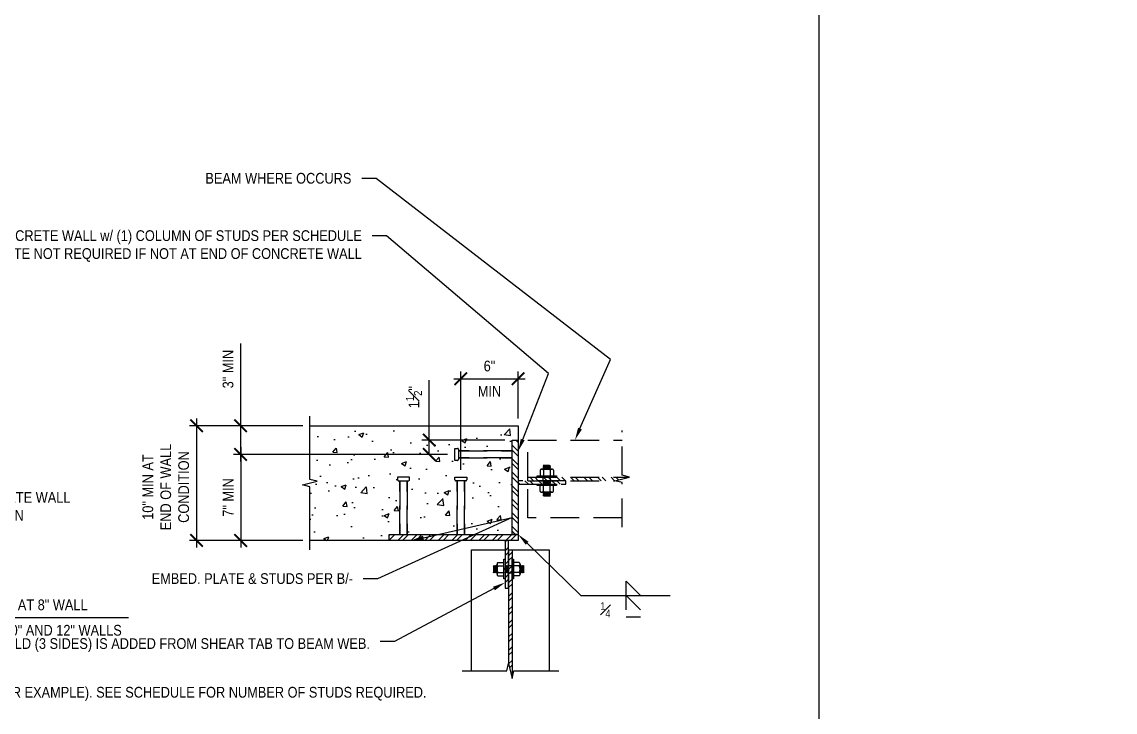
# Model space of a CAD drawing. Header units: inches. Extents: x -16404 to 14624, y -1591 to 16152.
# Drawn here: x -5562 to -5447.5, y 8173.9 to 8246.1 of the extents above; entities that cross this region are included whole.
import ezdxf
from ezdxf import colors
from ezdxf.entities.mleader import LeaderData, LeaderLine
from ezdxf.math import Vec2, Vec3

# ---------------------------------------------------------------- set-up
doc = ezdxf.new("R2010")
doc.units = ezdxf.units.IN
doc.header["$LTSCALE"] = 24
doc.header["$MEASUREMENT"] = 0
doc.linetypes.add('HIDDEN2', pattern=[0.1875, 0.125, -0.0625])
doc.layers.get('0').update_dxf_attribs({"linetype": 'CONTINUOUS'})
doc.layers.get('DefPoints').update_dxf_attribs({"color": 251, "linetype": 'CONTINUOUS'})
doc.layers.add('DESIGNER COMMENTS', color=221, linetype='CONTINUOUS', plot=False)
for name, color, linetype in [('S-ANNO-DIMS', 2, 'CONTINUOUS'), ('S-ANNO-NOTE', 4, 'CONTINUOUS'), ('S-BOLT', 2, 'CONTINUOUS'), ('S-BREAK', 2, 'CONTINUOUS'), ('S-CONC', 4, 'CONTINUOUS'), ('S-STEEL', 4, 'CONTINUOUS')]:
    doc.layers.add(name, color=color, linetype=linetype)
doc.layers.add('S-HATCH1', color=1, linetype='CONTINUOUS', transparency=0.5)
doc.layers.add('S-HATCH2', color=2, linetype='CONTINUOUS', transparency=0.5)
doc.styles.add('Arial', font='arial.ttf', dxfattribs={"width": 0.85})
doc.dimstyles.new('DIM-12_Se', dxfattribs={"dimscale": 12, "dimtxt": 0.09375, "dimasz": 0.109375, "dimexe": 0.0625, "dimexo": 0.0625, "dimgap": 0.0625, "dimtad": 1, "dimdec": 4, "dimzin": 11, "dimdsep": 46, "dimlunit": 4, "dimtxsty": 'Arial', "dimblk": 'ARCHTICK', "dimcen": 0.125, "dimdle": 0.0625, "dimclrd": 256, "dimclre": 256, "dimclrt": 4, "dimadec": 0, "dimazin": 0, "dimtfac": 0.75, "dimtdec": 4, "dimtmove": 0, "dimatfit": 3, "dimfxl": 1, "dimfrac": 1, "dimtolj": 1, "dimtzin": 0, "dimarcsym": 0})

# ---------------------------------------------------------------- blocks, each defined once
blk = doc.blocks.new('_ARCHTICK')
at = {"color": 0, "linetype": 'ByBlock', "const_width": 0.15}
blk.add_lwpolyline([(-0.5, -0.5), (0.5, 0.5)], dxfattribs=at)
blk = doc.blocks.new('*D3157')
at = {"layer": 'DefPoints', "color": 0, "transparency": 16777216}
for p in [(-5583.49, 8188.08), (-5590.12, 8187.2), (-5583.49, 8183.8)]:
    blk.add_point(p, dxfattribs=at)
at = {"layer": 'S-ANNO-DIMS', "lineweight": -2, "transparency": 16777216}
for p, q in [((-5583.49, 8187.33), (-5583.49, 8183.05)), ((-5590.12, 8186.45), (-5590.12, 8183.05)), ((-5590.87, 8183.8), (-5583.49, 8183.8)), ((-5583.49, 8183.8), (-5550.86, 8183.8))]:
    blk.add_line(p, q, dxfattribs=at)
at = {"layer": 'S-ANNO-DIMS', "lineweight": -2, "transparency": 16777216, "xscale": 1.3125, "yscale": 1.3125, "zscale": 1.3125, "rotation": 180}
blk.add_blockref('_ARCHTICK', (-5590.12, 8183.8), dxfattribs=at)
at = {"layer": 'S-ANNO-DIMS', "lineweight": -2, "transparency": 16777216, "xscale": 1.3125, "yscale": 1.3125, "zscale": 1.3125}
blk.add_blockref('_ARCHTICK', (-5583.49, 8183.8), dxfattribs=at)
at = {"layer": 'S-ANNO-DIMS', "color": 4, "transparency": 16777216, "char_height": 1.125, "attachment_point": 5, "style": 'Arial'}
for s, insert in [('\\A1;6" EMBED. AT 8" WALL', (-5562.32, 8185.12)), ('\\A1;8" EMBED. AT 10" AND 12" WALLS', (-5562.32, 8182.46))]:
    blk.add_mtext(s, dxfattribs=dict(at, insert=insert))
blk = doc.blocks.new('ARROW-LOOP')
at = {"color": 0}
blk.add_lwpolyline([(-1.806, 0), (0.542, 0, 1.317177), (-0.464, -0.281)], format="xyb", dxfattribs=at)
blk = doc.blocks.new('*D3163')
at = {"layer": 'DefPoints', "color": 0, "transparency": 16777216}
for p in [(-5510.05, 8208.77), (-5510.05, 8203.86), (-5516.05, 8198.49)]:
    blk.add_point(p, dxfattribs=at)
at = {"layer": 'S-ANNO-DIMS', "lineweight": -2, "transparency": 16777216}
for p, q in [((-5516.05, 8199.24), (-5516.05, 8209.52)), ((-5510.05, 8204.61), (-5510.05, 8209.52)), ((-5516.8, 8208.77), (-5509.3, 8208.77))]:
    blk.add_line(p, q, dxfattribs=at)
at = {"layer": 'S-ANNO-DIMS', "lineweight": -2, "transparency": 16777216, "xscale": 1.3125, "yscale": 1.3125, "zscale": 1.3125, "rotation": 180}
blk.add_blockref('_ARCHTICK', (-5516.05, 8208.77), dxfattribs=at)
at = {"layer": 'S-ANNO-DIMS', "lineweight": -2, "transparency": 16777216, "xscale": 1.3125, "yscale": 1.3125, "zscale": 1.3125}
blk.add_blockref('_ARCHTICK', (-5510.05, 8208.77), dxfattribs=at)
at = {"layer": 'S-ANNO-DIMS', "color": 4, "transparency": 16777216, "char_height": 1.125, "attachment_point": 5, "style": 'Arial'}
for s, insert in [('\\A1;6"', (-5513.05, 8210.1)), ('\\A1;MIN', (-5513.05, 8207.46))]:
    blk.add_mtext(s, dxfattribs=dict(at, insert=insert))
blk = doc.blocks.new('*D3164')
at = {"layer": 'DefPoints', "color": 0, "transparency": 16777216}
for p in [(-5539.1, 8203.86), (-5531.85, 8203.86), (-5516.68, 8200.86)]:
    blk.add_point(p, dxfattribs=at)
at = {"layer": 'S-ANNO-DIMS', "lineweight": -2, "transparency": 16777216}
for p, q in [((-5539.1, 8203.86), (-5539.1, 8212.47)), ((-5532.6, 8203.86), (-5539.85, 8203.86)), ((-5539.1, 8200.11), (-5539.1, 8203.86)), ((-5517.43, 8200.86), (-5539.85, 8200.86))]:
    blk.add_line(p, q, dxfattribs=at)
at = {"layer": 'S-ANNO-DIMS', "lineweight": -2, "transparency": 16777216, "xscale": 1.3125, "yscale": 1.3125, "zscale": 1.3125}
for p, rotation in [((-5539.1, 8203.86), 90), ((-5539.1, 8200.86), 270)]:
    blk.add_blockref('_ARCHTICK', p, dxfattribs=dict(at, rotation=rotation))
at = {"layer": 'S-ANNO-DIMS', "color": 4, "transparency": 16777216, "insert": (-5540.42, 8209.79), "char_height": 1.125, "attachment_point": 5, "rotation": 90, "style": 'Arial'}
blk.add_mtext('\\A1;3" MIN', dxfattribs=at)
blk = doc.blocks.new('*D3165')
at = {"layer": 'DefPoints', "color": 0, "transparency": 16777216}
for p in [(-5510.68, 8202.36), (-5519.37, 8200.86), (-5516.68, 8200.86)]:
    blk.add_point(p, dxfattribs=at)
at = {"layer": 'S-ANNO-DIMS', "lineweight": -2, "transparency": 16777216}
for p, q in [((-5519.37, 8202.36), (-5519.37, 8208.63)), ((-5519.37, 8200.86), (-5519.37, 8203.11)), ((-5511.43, 8202.36), (-5520.12, 8202.36)), ((-5517.43, 8200.86), (-5520.12, 8200.86))]:
    blk.add_line(p, q, dxfattribs=at)
at = {"layer": 'S-ANNO-DIMS', "lineweight": -2, "transparency": 16777216, "xscale": 1.3125, "yscale": 1.3125, "zscale": 1.3125}
for p, rotation in [((-5519.37, 8202.36), 90), ((-5519.37, 8200.86), 270)]:
    blk.add_blockref('_ARCHTICK', p, dxfattribs=dict(at, rotation=rotation))
at = {"layer": 'S-ANNO-DIMS', "color": 4, "transparency": 16777216, "insert": (-5520.96, 8206.85), "char_height": 1.125, "attachment_point": 5, "rotation": 90, "style": 'Arial'}
blk.add_mtext('\\A1;1{\\H0.75x;\\S1#2;}"', dxfattribs=at)
blk = doc.blocks.new('*D3166')
at = {"layer": 'DefPoints', "color": 0, "transparency": 16777216}
for p in [(-5516.68, 8200.86), (-5539.1, 8191.86), (-5531.85, 8191.86)]:
    blk.add_point(p, dxfattribs=at)
at = {"layer": 'S-ANNO-DIMS', "lineweight": -2, "transparency": 16777216}
for p, q in [((-5539.1, 8201.61), (-5539.1, 8191.11)), ((-5517.43, 8200.86), (-5539.85, 8200.86)), ((-5532.6, 8191.86), (-5539.85, 8191.86))]:
    blk.add_line(p, q, dxfattribs=at)
at = {"layer": 'S-ANNO-DIMS', "lineweight": -2, "transparency": 16777216, "xscale": 1.3125, "yscale": 1.3125, "zscale": 1.3125}
for p, rotation in [((-5539.1, 8200.86), 90), ((-5539.1, 8191.86), 270)]:
    blk.add_blockref('_ARCHTICK', p, dxfattribs=dict(at, rotation=rotation))
at = {"layer": 'S-ANNO-DIMS', "color": 4, "transparency": 16777216, "insert": (-5540.41, 8196.36), "char_height": 1.125, "attachment_point": 5, "rotation": 90, "style": 'Arial'}
blk.add_mtext('\\A1;7" MIN', dxfattribs=at)
blk = doc.blocks.new('*D3167')
at = {"layer": 'DefPoints', "color": 0, "transparency": 16777216}
for p in [(-5531.85, 8203.86), (-5543.72, 8191.86), (-5531.85, 8191.86)]:
    blk.add_point(p, dxfattribs=at)
at = {"layer": 'S-ANNO-DIMS', "lineweight": -2, "transparency": 16777216}
for p, q in [((-5532.6, 8203.86), (-5544.47, 8203.86)), ((-5543.72, 8204.61), (-5543.72, 8191.11)), ((-5532.6, 8191.86), (-5544.47, 8191.86))]:
    blk.add_line(p, q, dxfattribs=at)
at = {"layer": 'S-ANNO-DIMS', "lineweight": -2, "transparency": 16777216, "xscale": 1.3125, "yscale": 1.3125, "zscale": 1.3125}
for p, rotation in [((-5543.72, 8203.86), 90), ((-5543.72, 8191.86), 270)]:
    blk.add_blockref('_ARCHTICK', p, dxfattribs=dict(at, rotation=rotation))
at = {"layer": 'S-ANNO-DIMS', "color": 4, "transparency": 16777216, "insert": (-5546.94, 8197.45), "char_height": 1.125, "attachment_point": 5, "rotation": 90, "style": 'Arial'}
blk.add_mtext('\\A1;10" MIN AT\\PEND OF WALL\\PCONDITION', dxfattribs=at)

msp = doc.modelspace()

# ---------------------------------------------------------------- hatches: boundary and pattern name
at = {"layer": 'S-HATCH1'}
h = msp.add_hatch(dxfattribs=at)
h.set_pattern_fill('STEEL', color=256, scale=8, angle=90, style=0)
h.set_pattern_definition([(135, (-2949.5609, -33173.8027), (-0.70710678, -0.70710678), []), (135, (-2950.0609, -33173.8027), (-0.70710678, -0.70710678), [])])
h.paths.add_polyline_path([(-5510.05123, 8202.36269), (-5510.05123, 8192.48769), (-5510.67623, 8192.48769), (-5510.67623, 8202.36269)])
at = {"layer": 'S-HATCH1', "linetype": 'HIDDEN2'}
h = msp.add_hatch(dxfattribs=at)
h.set_pattern_fill('STEEL', color=1, scale=8, angle=90, style=0)
h.set_pattern_definition([(135, (-3260.4271, 5326.0308), (-0.70710678, -0.70710678), []), (135, (-3260.9271, 5326.0308), (-0.70710678, -0.70710678), [])])
h.paths.add_polyline_path([(-5505.05123, 8197.73769), (-5505.05123, 8198.11269), (-5510.05123, 8198.11269), (-5510.05123, 8197.73769)])
h = msp.add_hatch(dxfattribs=at)
h.set_pattern_fill('STEEL', color=1, scale=8, angle=90, style=0)
h.set_pattern_definition([(135, (327.5405, 999.3312), (-0.70710678, -0.70710678), []), (135, (327.0405, 999.3312), (-0.70710678, -0.70710678), [])])
h.paths.add_polyline_path([(-5499.92549, 8198.11269), (-5498.38349, 8198.48769), (-5509.05123, 8198.48769), (-5509.05123, 8198.11269)])
at = {"layer": 'S-HATCH1'}
h = msp.add_hatch(dxfattribs=at)
h.set_pattern_fill('STEEL', color=256, scale=8, style=0)
h.set_pattern_definition([(45, (-46892.9103, 5631.3724), (-0.70710678, 0.70710678), []), (45, (-46892.9103, 5631.8724), (-0.70710678, 0.70710678), [])])
h.paths.add_polyline_path([(-5510.05123, 8191.86269), (-5523.55123, 8191.86269), (-5523.55123, 8192.48769), (-5510.05123, 8192.48769)])
h = msp.add_hatch(dxfattribs=at)
h.set_pattern_fill('STEEL', color=256, scale=8, style=0)
h.set_pattern_definition([(45, (-8383.1331, 5942.2385), (-0.70710678, 0.70710678), []), (45, (-8383.1331, 5942.7385), (-0.70710678, 0.70710678), [])])
h.paths.add_polyline_path([(-5511.42623, 8186.86269), (-5511.05123, 8186.86269), (-5511.05123, 8191.86269), (-5511.42623, 8191.86269)])
h = msp.add_hatch(dxfattribs=at)
h.set_pattern_fill('STEEL', color=256, scale=8, style=0)
h.set_pattern_definition([(45, (-12709.8327, 2354.271), (-0.70710678, 0.70710678), []), (45, (-12709.8327, 2354.771), (-0.70710678, 0.70710678), [])])
h.paths.add_polyline_path([(-5511.05123, 8178.97599), (-5510.67623, 8177.43398), (-5510.67623, 8190.86269), (-5511.05123, 8190.86269)])
at = {"layer": 'S-HATCH2'}
h = msp.add_hatch(dxfattribs=at)
h.set_pattern_fill('AR-CONC', color=256, scale=0.75, style=0)
h.set_pattern_definition([(50, (45930.079, 4159.649), (5.37945137, -0.470641), [0.5625, -6.1875]), (355, (45930.079, 4159.649), (-1.040635, 5.641441), [0.45, -4.95]), (100.451444, (45930.527, 4159.61), (4.33881635, 5.17079993), [0.47805144, -5.25856584]), (46.1842, (45930.079, 4161.149), (8.00431, -1.2413946), [0.84375, -9.28125]), (96.635635, (45930.746, 4161.0456), (7.0099646, 7.3058895), [0.7170776, -7.8878532]), (351.184164, (45930.079, 4161.149), (7.0099646, 7.3058895), [0.675, -7.425]), (21, (45930.829, 4160.774), (4.4768029, -3.01964168), [0.5625, -6.1875]), (326, (45930.829, 4160.774), (1.824865, 5.43862534), [0.45, -4.95]), (71.451445, (45931.202, 4160.5224), (6.3016678, 2.41898365), [0.4780514, -5.25856584]), (37.5, (45930.079, 4159.649), (0.091198915, 2.496703904), [0, -4.89, 0, -5.025, 0, -4.96875]), (7.5, (45930.079, 4159.649), (1.97302153, 2.95808784), [0, -2.865, 0, -4.7775, 0, -1.89375]), (327.5, (45928.4065, 4159.649), (4.00366827, -0.16916154), [0, -1.875, 0, -5.85, 0, -7.7625]), (317.5, (45927.6565, 4159.649), (4.37389627, 0.75078737), [0, -2.4375, 0, -3.885, 0, -5.5125])])
h.paths.add_polyline_path([(-5531.85493, 8203.86269), (-5531.85493, 8198.24127), (-5531.07658, 8198.05198), (-5532.63328, 8197.67341), (-5531.85493, 8197.48412), (-5531.85493, 8191.86269), (-5523.55123, 8191.86269), (-5523.55123, 8192.48769), (-5522.42623, 8192.48769), (-5522.42623, 8198.11269), (-5522.58248, 8198.11269, -0.414213562), (-5522.67623, 8198.20644), (-5522.67623, 8198.48769), (-5521.42623, 8198.48769), (-5521.42623, 8198.20644, -0.414213562), (-5521.51998, 8198.11269), (-5521.67623, 8198.11269), (-5521.67623, 8192.48769), (-5519.42623, 8192.48769), (-5519.42623, 8198.11269), (-5519.58248, 8198.11269, -0.414213562), (-5519.67623, 8198.20644), (-5519.67623, 8198.48769), (-5518.42623, 8198.48769), (-5518.42623, 8198.20644, -0.414213562), (-5518.51998, 8198.11269), (-5518.67623, 8198.11269), (-5518.67623, 8192.48769), (-5516.42623, 8192.48769), (-5516.42623, 8198.11269), (-5516.58248, 8198.11269, -0.414213562), (-5516.67623, 8198.20644), (-5516.67623, 8198.48769), (-5515.42623, 8198.48769), (-5515.42623, 8198.20644, -0.414213562), (-5515.51998, 8198.11269), (-5515.67623, 8198.11269), (-5515.67623, 8192.48769), (-5510.67623, 8192.48769), (-5510.67623, 8200.48769), (-5516.30123, 8200.48769), (-5516.30123, 8200.33144, -0.414213562), (-5516.39498, 8200.23769), (-5516.67623, 8200.23769), (-5516.67623, 8201.48769), (-5516.39498, 8201.48769, -0.414213562), (-5516.30123, 8201.39394), (-5516.30123, 8201.23769), (-5510.67623, 8201.23769), (-5510.67623, 8202.36269), (-5510.05123, 8202.36269), (-5510.05123, 8203.86269)])

# ---------------------------------------------------------------- linework, layer by layer
at = {"layer": 'DESIGNER COMMENTS'}
msp.add_lwpolyline([(-5771.05647, 8363.01866), (-5478.55338, 8363.01866), (-5478.55338, 8132.32863), (-5771.05647, 8132.32863)], close=True, dxfattribs=at)
at = {"layer": 'S-ANNO-NOTE'}
msp.add_line((-5497.25323, 8183.85232), (-5498.75323, 8183.85232), dxfattribs=at)
for points in [[(-5498.75323, 8186.10232), (-5498.75323, 8187.60232), (-5497.25323, 8186.10232)], [(-5498.75323, 8184.60232), (-5498.75323, 8186.10232), (-5497.25323, 8184.60232)]]:
    msp.add_lwpolyline(points, dxfattribs=at)
at = {"layer": 'S-BOLT', "color": 1, "linetype": 'HIDDEN2'}
for p, q in [((-5507.75461, 8199.22607), (-5507.75461, 8198.61669)), ((-5507.57844, 8199.31982), (-5506.52297, 8199.31982)), ((-5506.75716, 8199.69482), (-5507.42597, 8199.69482)), ((-5507.42597, 8199.69482), (-5507.34478, 8199.64794)), ((-5507.42597, 8199.60107), (-5507.34478, 8199.64794)), ((-5506.67597, 8199.55419), (-5507.42597, 8199.60107)), ((-5507.42597, 8199.60107), (-5507.34478, 8199.55419)), ((-5507.42597, 8199.50732), (-5507.34478, 8199.55419)), ((-5506.67597, 8199.46044), (-5507.42597, 8199.50732)), ((-5507.42597, 8199.50732), (-5507.34478, 8199.46044)), ((-5507.42597, 8199.41357), (-5507.34478, 8199.46044)), ((-5506.67597, 8199.36669), (-5507.42597, 8199.41357)), ((-5507.42597, 8199.41357), (-5507.34478, 8199.36669)), ((-5507.42597, 8199.31982), (-5507.34478, 8199.36669)), ((-5507.40279, 8199.22607), (-5507.40279, 8198.61669)), ((-5507.34478, 8199.64794), (-5506.75716, 8199.60107)), ((-5507.34478, 8199.55419), (-5506.75716, 8199.50732)), ((-5507.34478, 8199.46044), (-5506.75716, 8199.41357)), ((-5507.34478, 8199.36669), (-5506.75716, 8199.31982)), ((-5506.67597, 8199.64794), (-5507.11678, 8199.67549)), ((-5506.75716, 8199.69482), (-5506.67597, 8199.64794)), ((-5506.75716, 8199.60107), (-5506.67597, 8199.64794)), ((-5506.75716, 8199.60107), (-5506.67597, 8199.55419)), ((-5506.75716, 8199.50732), (-5506.67597, 8199.55419)), ((-5506.75716, 8199.50732), (-5506.67597, 8199.46044)), ((-5506.75716, 8199.41357), (-5506.67597, 8199.46044)), ((-5506.75716, 8199.41357), (-5506.67597, 8199.36669)), ((-5506.75716, 8199.31982), (-5506.67597, 8199.36669)), ((-5506.69914, 8199.22607), (-5506.69914, 8198.61669)), ((-5506.34732, 8199.22607), (-5506.34732, 8198.61669)), ((-5507.75461, 8198.61669), (-5507.68404, 8198.61669)), ((-5507.68404, 8198.61669), (-5506.41841, 8198.61669)), ((-5507.43317, 8198.16364), (-5507.43317, 8198.48769)), ((-5507.3453, 8198.11269), (-5507.43317, 8198.16364)), ((-5507.43317, 8198.16364), (-5507.3453, 8198.11269)), ((-5507.34529, 8198.11269), (-5507.42649, 8198.06582)), ((-5507.42649, 8198.06582), (-5507.3453, 8198.11269)), ((-5507.3453, 8198.01894), (-5507.42649, 8198.06582)), ((-5507.42649, 8198.06582), (-5506.67649, 8198.01894)), ((-5507.3453, 8198.01894), (-5507.42649, 8197.97207)), ((-5507.42649, 8197.97207), (-5507.3453, 8198.01894)), ((-5507.3453, 8197.92519), (-5507.42649, 8197.97207)), ((-5507.42649, 8197.97207), (-5506.67649, 8197.92519)), ((-5507.3453, 8198.11269), (-5506.75768, 8198.06582)), ((-5506.75768, 8197.97207), (-5507.3453, 8198.01894)), ((-5506.75768, 8198.06582), (-5507.34529, 8198.11269)), ((-5506.75768, 8198.06582), (-5506.67649, 8198.11269)), ((-5506.67649, 8198.01894), (-5506.75768, 8198.06582)), ((-5506.67649, 8198.01894), (-5506.75768, 8197.97207)), ((-5506.75768, 8197.97207), (-5506.67649, 8198.01894)), ((-5506.67649, 8197.92519), (-5506.75768, 8197.97207)), ((-5506.67649, 8198.11269), (-5506.67623, 8198.48769)), ((-5506.41841, 8198.61669), (-5506.34732, 8198.61669)), ((-5507.68404, 8197.60869), (-5507.75513, 8197.60869)), ((-5507.75513, 8196.99932), (-5507.75513, 8197.60869)), ((-5506.41841, 8197.60869), (-5507.68404, 8197.60869)), ((-5506.52401, 8196.90557), (-5507.57948, 8196.90557)), ((-5507.3453, 8197.92519), (-5507.42649, 8197.87832)), ((-5507.42649, 8197.87832), (-5507.3453, 8197.92519)), ((-5507.3453, 8197.83144), (-5507.42649, 8197.87832)), ((-5507.42649, 8197.87832), (-5506.67649, 8197.83144)), ((-5507.3453, 8197.83144), (-5507.42649, 8197.78457)), ((-5507.42649, 8197.78457), (-5506.98567, 8197.75702)), ((-5506.98567, 8197.75702), (-5507.42649, 8197.78457)), ((-5507.42649, 8197.78457), (-5507.3453, 8197.73769)), ((-5507.3453, 8196.90557), (-5507.42649, 8196.85869)), ((-5507.42649, 8196.85869), (-5506.67649, 8196.81182)), ((-5507.3453, 8196.81182), (-5507.42649, 8196.85869)), ((-5507.3453, 8196.81182), (-5507.42649, 8196.76494)), ((-5507.40331, 8196.99932), (-5507.40331, 8197.60869)), ((-5506.75768, 8197.87832), (-5507.3453, 8197.92519)), ((-5506.75768, 8197.78457), (-5507.3453, 8197.83144)), ((-5507.3453, 8197.73769), (-5506.67649, 8197.73769)), ((-5506.75768, 8196.85869), (-5507.3453, 8196.90557)), ((-5506.75768, 8196.76494), (-5507.3453, 8196.81182)), ((-5506.67649, 8197.92519), (-5506.75768, 8197.87832)), ((-5506.75768, 8197.87832), (-5506.67649, 8197.92519)), ((-5506.67649, 8197.83144), (-5506.75768, 8197.87832)), ((-5506.67649, 8197.83144), (-5506.75768, 8197.78457)), ((-5506.75768, 8197.78457), (-5506.67649, 8197.83144)), ((-5506.67649, 8197.73769), (-5506.75768, 8197.78457)), ((-5506.67649, 8196.90557), (-5506.75768, 8196.85869)), ((-5506.67649, 8196.81182), (-5506.75768, 8196.85869)), ((-5506.67649, 8196.81182), (-5506.75768, 8196.76494)), ((-5506.69966, 8196.99932), (-5506.69966, 8197.60869)), ((-5506.34784, 8197.60869), (-5506.41841, 8197.60869)), ((-5506.34784, 8196.99932), (-5506.34784, 8197.60869)), ((-5507.42649, 8196.76494), (-5506.67649, 8196.71807)), ((-5507.3453, 8196.71807), (-5507.42649, 8196.76494)), ((-5507.3453, 8196.71807), (-5507.42649, 8196.67119)), ((-5507.42649, 8196.67119), (-5506.67649, 8196.62432)), ((-5507.3453, 8196.62432), (-5507.42649, 8196.67119)), ((-5507.3453, 8196.62432), (-5507.42649, 8196.57744)), ((-5507.42649, 8196.57744), (-5506.98567, 8196.54989)), ((-5507.3453, 8196.53057), (-5507.42649, 8196.57744)), ((-5506.75768, 8196.67119), (-5507.3453, 8196.71807)), ((-5506.75768, 8196.57744), (-5507.3453, 8196.62432)), ((-5507.3453, 8196.53057), (-5506.67649, 8196.53057)), ((-5506.67649, 8196.71807), (-5506.75768, 8196.76494)), ((-5506.67649, 8196.71807), (-5506.75768, 8196.67119)), ((-5506.67649, 8196.62432), (-5506.75768, 8196.67119)), ((-5506.67649, 8196.62432), (-5506.75768, 8196.57744)), ((-5506.67649, 8196.53057), (-5506.75768, 8196.57744))]:
    msp.add_line(p, q, dxfattribs=at)
at = {"layer": 'S-BOLT', "color": 1}
for p, q in [((-5512.63335, 8189.15676), (-5512.58648, 8189.23795)), ((-5512.63335, 8189.15676), (-5512.63335, 8188.48795)), ((-5512.58648, 8189.23795), (-5512.61403, 8188.79714)), ((-5512.5396, 8189.15676), (-5512.58648, 8189.23795)), ((-5512.58648, 8188.56914), (-5512.5396, 8189.15676)), ((-5512.49273, 8189.23795), (-5512.5396, 8188.48795)), ((-5512.5396, 8189.15676), (-5512.49273, 8189.23795)), ((-5512.44585, 8189.15676), (-5512.49273, 8189.23795)), ((-5512.49273, 8188.56914), (-5512.44585, 8189.15676)), ((-5512.39898, 8189.23795), (-5512.44585, 8188.48795)), ((-5512.44585, 8189.15676), (-5512.39898, 8189.23795)), ((-5512.3521, 8189.15676), (-5512.39898, 8189.23795)), ((-5512.39898, 8188.56914), (-5512.3521, 8189.15676)), ((-5512.30523, 8189.23795), (-5512.3521, 8188.48795)), ((-5512.3521, 8189.15676), (-5512.30523, 8189.23795)), ((-5512.25835, 8189.15676), (-5512.30523, 8189.23795)), ((-5512.30523, 8188.56914), (-5512.25835, 8189.15676)), ((-5512.25835, 8188.33548), (-5512.25835, 8189.39095)), ((-5512.1646, 8189.5666), (-5511.55523, 8189.5666)), ((-5512.1646, 8189.21478), (-5511.55523, 8189.21478)), ((-5511.55523, 8189.49551), (-5511.55523, 8189.5666)), ((-5511.55523, 8188.22988), (-5511.55523, 8189.49551)), ((-5511.37935, 8189.23795), (-5511.42623, 8189.15676)), ((-5511.42623, 8189.15676), (-5511.42623, 8188.48795)), ((-5511.37935, 8189.23795), (-5511.4069, 8188.79714)), ((-5511.4069, 8188.79714), (-5511.37935, 8189.23795)), ((-5511.33248, 8189.15676), (-5511.37935, 8189.23795)), ((-5511.37935, 8188.56914), (-5511.33248, 8189.15676)), ((-5511.33248, 8189.15676), (-5511.2856, 8189.23795)), ((-5511.2856, 8189.23795), (-5511.33248, 8188.48795)), ((-5511.23873, 8189.15676), (-5511.2856, 8189.23795)), ((-5511.2856, 8189.23795), (-5511.23873, 8189.15676)), ((-5511.2856, 8188.56914), (-5511.23873, 8189.15676)), ((-5511.23873, 8189.15676), (-5511.19185, 8189.23795)), ((-5511.19185, 8189.23795), (-5511.23873, 8188.48795)), ((-5511.14498, 8189.15676), (-5511.19185, 8189.23795)), ((-5511.19185, 8189.23795), (-5511.14498, 8189.15676)), ((-5511.19185, 8188.56914), (-5511.14498, 8189.15676)), ((-5511.14498, 8189.15676), (-5511.0981, 8189.23795)), ((-5511.0981, 8189.23795), (-5511.14498, 8188.48795)), ((-5511.05123, 8189.15676), (-5511.0981, 8189.23795)), ((-5511.0981, 8189.23795), (-5511.05123, 8189.15676)), ((-5511.0981, 8188.56914), (-5511.05123, 8189.15676)), ((-5511.05123, 8189.15676), (-5511.0981, 8188.56914)), ((-5511.05123, 8189.15676), (-5511.00028, 8189.24464)), ((-5511.00028, 8189.24464), (-5511.05123, 8189.15676)), ((-5511.00028, 8189.24464), (-5510.67623, 8189.24464)), ((-5509.93785, 8189.56608), (-5510.54723, 8189.56608)), ((-5510.54723, 8189.56608), (-5510.54723, 8189.49551)), ((-5510.54723, 8189.49551), (-5510.54723, 8188.22988)), ((-5509.93785, 8189.21426), (-5510.54723, 8189.21426)), ((-5509.8441, 8189.38991), (-5509.8441, 8188.33444)), ((-5509.8441, 8189.23743), (-5509.79723, 8189.15624)), ((-5509.79723, 8189.15624), (-5509.8441, 8188.56862)), ((-5509.79723, 8188.48743), (-5509.75035, 8189.23743)), ((-5509.75035, 8189.23743), (-5509.79723, 8189.15624)), ((-5509.75035, 8189.23743), (-5509.70348, 8189.15624)), ((-5509.70348, 8189.15624), (-5509.75035, 8188.56862)), ((-5509.70348, 8188.48743), (-5509.6566, 8189.23743)), ((-5509.6566, 8189.23743), (-5509.70348, 8189.15624)), ((-5509.6566, 8189.23743), (-5509.60973, 8189.15624)), ((-5509.60973, 8189.15624), (-5509.6566, 8188.56862)), ((-5509.60973, 8188.48743), (-5509.56285, 8189.23743)), ((-5509.56285, 8189.23743), (-5509.60973, 8189.15624)), ((-5509.56285, 8189.23743), (-5509.51598, 8189.15624)), ((-5509.51598, 8189.15624), (-5509.56285, 8188.56862)), ((-5509.4691, 8189.23743), (-5509.51598, 8189.15624)), ((-5509.51598, 8188.48743), (-5509.48843, 8188.92825)), ((-5509.4691, 8188.56862), (-5509.4691, 8189.23743)), ((-5512.63335, 8188.48795), (-5512.58648, 8188.56914)), ((-5512.5396, 8188.48795), (-5512.58648, 8188.56914)), ((-5512.5396, 8188.48795), (-5512.49273, 8188.56914)), ((-5512.44585, 8188.48795), (-5512.49273, 8188.56914)), ((-5512.44585, 8188.48795), (-5512.39898, 8188.56914)), ((-5512.3521, 8188.48795), (-5512.39898, 8188.56914)), ((-5512.3521, 8188.48795), (-5512.30523, 8188.56914)), ((-5512.25835, 8188.48795), (-5512.30523, 8188.56914)), ((-5512.1646, 8188.51113), (-5511.55523, 8188.51113)), ((-5512.1646, 8188.15931), (-5511.55523, 8188.15931)), ((-5511.55523, 8188.15931), (-5511.55523, 8188.22988)), ((-5511.42623, 8188.48795), (-5511.37935, 8188.56914)), ((-5511.33248, 8188.48795), (-5511.37935, 8188.56914)), ((-5511.37935, 8188.56914), (-5511.33248, 8188.48795)), ((-5511.33248, 8188.48795), (-5511.2856, 8188.56914)), ((-5511.23873, 8188.48795), (-5511.2856, 8188.56914)), ((-5511.2856, 8188.56914), (-5511.23873, 8188.48795)), ((-5511.23873, 8188.48795), (-5511.19185, 8188.56914)), ((-5511.14498, 8188.48795), (-5511.19185, 8188.56914)), ((-5511.19185, 8188.56914), (-5511.14498, 8188.48795)), ((-5511.14498, 8188.48795), (-5511.0981, 8188.56914)), ((-5511.0981, 8188.56914), (-5511.05123, 8188.48795)), ((-5511.05123, 8188.48795), (-5510.67623, 8188.48769)), ((-5509.93785, 8188.51061), (-5510.54723, 8188.51061)), ((-5510.54723, 8188.22988), (-5510.54723, 8188.15879)), ((-5509.93785, 8188.15879), (-5510.54723, 8188.15879)), ((-5509.8441, 8188.56862), (-5509.79723, 8188.48743)), ((-5509.75035, 8188.56862), (-5509.79723, 8188.48743)), ((-5509.75035, 8188.56862), (-5509.70348, 8188.48743)), ((-5509.6566, 8188.56862), (-5509.70348, 8188.48743)), ((-5509.6566, 8188.56862), (-5509.60973, 8188.48743)), ((-5509.56285, 8188.56862), (-5509.60973, 8188.48743)), ((-5509.56285, 8188.56862), (-5509.51598, 8188.48743)), ((-5509.4691, 8188.56862), (-5509.51598, 8188.48743))]:
    msp.add_line(p, q, dxfattribs=at)
at = {"layer": 'S-BOLT', "color": 3, "linetype": 'HIDDEN2'}
for points in [[(-5516.67623, 8200.23769), (-5516.67623, 8201.48769), (-5516.39498, 8201.48769, -0.414213562), (-5516.30123, 8201.39394), (-5516.30123, 8201.23769), (-5510.67623, 8201.23769), (-5516.30123, 8201.23769), (-5516.30123, 8200.48769), (-5510.67623, 8200.48769), (-5516.30123, 8200.48769), (-5516.30123, 8200.33144, -0.414213562), (-5516.39498, 8200.23769), (-5516.67623, 8200.23769)], [(-5521.42623, 8198.48769), (-5522.67623, 8198.48769), (-5522.67623, 8198.20644, 0.414213562), (-5522.58248, 8198.11269), (-5522.42623, 8198.11269), (-5522.42623, 8192.48769), (-5522.42623, 8198.11269), (-5521.67623, 8198.11269), (-5521.67623, 8192.48769), (-5521.67623, 8198.11269), (-5521.51998, 8198.11269, 0.414213562), (-5521.42623, 8198.20644), (-5521.42623, 8198.48769)], [(-5516.67623, 8198.48769), (-5515.42623, 8198.48769), (-5515.42623, 8198.20644, -0.414213562), (-5515.51998, 8198.11269), (-5515.67623, 8198.11269), (-5515.67623, 8192.48769), (-5515.67623, 8198.11269), (-5516.42623, 8198.11269), (-5516.42623, 8192.48769), (-5516.42623, 8198.11269), (-5516.58248, 8198.11269, -0.414213562), (-5516.67623, 8198.20644), (-5516.67623, 8198.48769)]]:
    msp.add_lwpolyline(points, format="xyb", close=True, dxfattribs=at)
at = {"layer": 'S-BOLT', "color": 1, "linetype": 'HIDDEN2'}
for points in [[(-5508.07495, 8198.61669), (-5506.0275, 8198.61669), (-5506.0275, 8198.48769), (-5508.07495, 8198.48769)], [(-5506.0275, 8197.60869), (-5508.07495, 8197.60869), (-5508.07495, 8197.73769), (-5506.0275, 8197.73769)]]:
    msp.add_lwpolyline(points, close=True, dxfattribs=at)
at = {"layer": 'S-BOLT', "color": 1}
for points in [[(-5511.55523, 8187.83896), (-5511.55523, 8189.88642), (-5511.42623, 8189.88642), (-5511.42623, 8187.83896)], [(-5510.54723, 8189.88642), (-5510.54723, 8187.83896), (-5510.67623, 8187.83896), (-5510.67623, 8189.88642)]]:
    msp.add_lwpolyline(points, close=True, dxfattribs=at)
at = {"layer": 'S-BOLT', "color": 1, "linetype": 'HIDDEN2'}
for centre, radius, start, end in [((-5507.5787, 8199.1079), 0.21191, 33.8900616, 146.1099384), ((-5507.05097, 8198.61279), 0.70703, 60.1582758, 119.8417242), ((-5506.52323, 8199.1079), 0.21191, 33.8900616, 146.1099384), ((-5507.57922, 8197.11748), 0.21191, 213.8900616, 326.1099384), ((-5507.05149, 8197.6126), 0.70703, 240.1582758, 299.8417242), ((-5506.52375, 8197.11748), 0.21191, 213.8900616, 326.1099384)]:
    msp.add_arc(centre, radius, start, end, dxfattribs=at)
at = {"layer": 'S-BOLT', "color": 1}
for centre, radius, start, end in [((-5512.04644, 8189.39069), 0.21191, 123.8900616, 236.1099384), ((-5511.55132, 8188.86295), 0.70703, 150.1582758, 209.8417242), ((-5510.05601, 8189.39017), 0.21191, 303.8900616, 56.1099384), ((-5510.55113, 8188.86243), 0.70703, 330.1582758, 29.8417242), ((-5512.04644, 8188.33522), 0.21191, 123.8900616, 236.1099384), ((-5510.05601, 8188.3347), 0.21191, 303.8900616, 56.1099384)]:
    msp.add_arc(centre, radius, start, end, dxfattribs=at)
at = {"layer": 'S-BREAK'}
for points in [[(-5531.85493, 8190.86269), (-5531.85493, 8197.48412), (-5532.63328, 8197.67341), (-5531.07658, 8198.05198), (-5531.85493, 8198.24127), (-5531.85493, 8204.86269)], [(-5515.92623, 8178.20499), (-5511.2423, 8178.20499), (-5511.05301, 8178.98334), (-5510.67444, 8177.42664), (-5510.48515, 8178.20499), (-5505.80123, 8178.20499)]]:
    msp.add_lwpolyline(points, dxfattribs=at)
at = {"layer": 'S-BREAK', "color": 1, "linetype": 'HIDDEN2'}
msp.add_lwpolyline([(-5499.15449, 8193.23769), (-5499.15449, 8197.92162), (-5499.93284, 8198.11091), (-5498.37614, 8198.48948), (-5499.15449, 8198.67877), (-5499.15449, 8203.36269)], dxfattribs=at)
at = {"layer": 'S-CONC'}
msp.add_lwpolyline([(-5531.85493, 8203.86269), (-5510.05123, 8203.86269), (-5510.05123, 8191.86269), (-5531.85493, 8191.86269)], dxfattribs=at)
at = {"layer": 'S-STEEL', "color": 1, "linetype": 'HIDDEN2'}
msp.add_line((-5509.05123, 8198.11269), (-5499.92549, 8198.11269), dxfattribs=at)
at = {"layer": 'S-STEEL', "color": 3}
msp.add_line((-5511.05123, 8190.86269), (-5511.05123, 8178.97599), dxfattribs=at)
at = {"layer": 'S-STEEL'}
for points in [[(-5510.05123, 8202.36269), (-5510.05123, 8192.48769), (-5510.67623, 8192.48769), (-5510.67623, 8202.36269)], [(-5510.05123, 8191.86269), (-5523.55123, 8191.86269), (-5523.55123, 8192.48769), (-5510.05123, 8192.48769)]]:
    msp.add_lwpolyline(points, close=True, dxfattribs=at)
at = {"layer": 'S-STEEL', "color": 1, "linetype": 'HIDDEN2'}
for points in [[(-5509.05123, 8198.11269), (-5509.05123, 8202.36269), (-5499.15449, 8202.36269)], [(-5509.05123, 8198.48769), (-5498.38349, 8198.48769)], [(-5499.15449, 8194.23769), (-5509.05123, 8194.23769), (-5509.05123, 8197.73769)]]:
    msp.add_lwpolyline(points, dxfattribs=at)
msp.add_lwpolyline([(-5510.05123, 8198.11269), (-5510.05123, 8197.73769), (-5505.05123, 8197.73769), (-5505.05123, 8198.11269)], close=True, dxfattribs=at)
at = {"layer": 'S-STEEL', "color": 4}
msp.add_lwpolyline([(-5511.05123, 8191.86269), (-5511.42623, 8191.86269), (-5511.42623, 8186.86269), (-5511.05123, 8186.86269)], close=True, dxfattribs=at)
at = {"layer": 'S-STEEL', "color": 2}
for points in [[(-5514.92623, 8178.20499), (-5514.92623, 8190.86269), (-5511.42623, 8190.86269)], [(-5511.05123, 8190.86269), (-5506.80123, 8190.86269), (-5506.80123, 8178.20499)]]:
    msp.add_lwpolyline(points, dxfattribs=at)
at = {"layer": 'S-STEEL', "color": 3}
msp.add_lwpolyline([(-5510.67623, 8190.86269), (-5510.67623, 8177.43398)], dxfattribs=at)

# ---------------------------------------------------------------- texts
at = {"layer": 'S-ANNO-NOTE', "insert": (-5501.43398, 8185.39282), "char_height": 1.125, "width": 2.0903287, "attachment_point": 1, "style": 'Arial'}
msp.add_mtext('\\A1;{\\H0.7x;\\S1#4;}', dxfattribs=at)

# ---------------------------------------------------------------- dimensions: what is measured, and where the dimension line sits
at = {"layer": 'S-ANNO-DIMS'}
for base, p1, p2, angle, text, picture, middle in [((-5539.09638, 8203.86269), (-5516.67623, 8200.86269), (-5531.85493, 8203.86269), 90, '<> MIN', '*D3164', (-5539.09638, 8209.78769)), ((-5543.72368, 8191.86269), (-5531.85493, 8203.86269), (-5531.85493, 8191.86269), 270, '10" MIN AT\\PEND OF WALL\\PCONDITION', '*D3167', (-5543.72368, 8197.45113)), ((-5539.09638, 8191.86269), (-5516.67623, 8200.86269), (-5531.85493, 8191.86269), 270, '7" MIN', '*D3166', (-5539.09638, 8196.36269))]:
    dim = msp.add_linear_dim(base=base, p1=p1, p2=p2, angle=angle, text=text, dimstyle='DIM-12_Se', dxfattribs=at)
    dim.commit()
    dim.dimension.update_dxf_attribs({"geometry": picture, "text_midpoint": middle, "dimtype": 160})
for base, p1, p2, text, picture, middle in [((-5510.05123, 8208.7709), (-5516.05123, 8198.48769), (-5510.05123, 8203.86269), '<>\\XMIN', '*D3163', (-5513.05123, 8208.7709)), ((-5583.49173, 8183.79663), (-5590.11673, 8187.20499), (-5583.49173, 8188.07999), '6" EMBED. AT 8" WALL\\X8" EMBED. AT 10" AND 12" WALLS', '*D3157', (-5562.31929, 8183.79663))]:
    dim = msp.add_linear_dim(base=base, p1=p1, p2=p2, text=text, dimstyle='DIM-12_Se', dxfattribs=at)
    dim.commit()
    dim.dimension.update_dxf_attribs({"geometry": picture, "text_midpoint": middle, "dimtype": 160})
dim = msp.add_linear_dim(base=(-5519.36652, 8200.86269), p1=(-5510.67623, 8202.36269), p2=(-5516.67623, 8200.86269), angle=270, dimstyle='DIM-12_Se', dxfattribs=at)
dim.commit()
dim.dimension.update_dxf_attribs({"geometry": '*D3165', "text_midpoint": (-5519.36652, 8206.84595), "dimtype": 160})

# ---------------------------------------------------------------- leaders
at = {"layer": 'DESIGNER COMMENTS'}
ml = msp.add_multileader_mtext('Standard', dxfattribs=at)
ml.set_content('{\\L\\C256;NEW}', color=4, style='Arial')
ml.set_leader_properties(color=2)
ml.build(insert=Vec2(0, 0))
ml.multileader.update_dxf_attribs({"dogleg_length": 0.36, "arrow_head_size": 1.3125, "scale": 12})
ctx = ml.context
ctx.base_point, ctx.scale, ctx.char_height, ctx.arrow_head_size, ctx.landing_gap_size, ctx.plane_origin = Vec3(-5763.54033, 8768.81856), 12, 3, 1.3125, 1.08, Vec3(-5804.78309, 8473.68794)
notes = []
notes.append((ctx, [(0, (0, 0, 0), (0, 0), (1, 0), 1, [])]))
ctx.mtext.insert, ctx.mtext.width, ctx.mtext.flow_direction = Vec3(-5762.46033, 8770.61856), 16.4652379, 5
ml = msp.add_multileader_mtext('Standard', dxfattribs=at)
ml.set_content('{\\L\\C256;NEW}', color=4, style='Arial')
ml.set_leader_properties(color=2)
ml.build(insert=Vec2(0, 0))
ml.multileader.update_dxf_attribs({"dogleg_length": 0.36, "arrow_head_size": 1.3125, "scale": 12})
ctx = ml.context
ctx.base_point, ctx.scale, ctx.char_height, ctx.arrow_head_size, ctx.landing_gap_size, ctx.plane_origin = Vec3(-5678.54284, 8768.81856), 12, 3, 1.3125, 1.08, Vec3(-5719.78561, 8473.68794)
notes.append((ctx, [(0, (0, 0, 0), (0, 0), (1, 0), 1, [])]))
ctx.mtext.insert, ctx.mtext.width, ctx.mtext.flow_direction = Vec3(-5677.46284, 8770.61856), 16.4652379, 5
ml = msp.add_multileader_mtext('Standard', dxfattribs=at)
ml.set_content('{\\L\\C256;OLD}', color=4, style='Arial')
ml.set_leader_properties(color=2)
ml.build(insert=Vec2(0, 0))
ml.multileader.update_dxf_attribs({"dogleg_length": 0.36, "arrow_head_size": 1.3125, "scale": 12})
ctx = ml.context
ctx.base_point, ctx.scale, ctx.char_height, ctx.arrow_head_size, ctx.landing_gap_size, ctx.plane_origin = Vec3(-5663.96801, 8571.26671), 12, 3, 1.3125, 1.08, Vec3(-5705.21077, 8275.0111)
notes.append((ctx, [(0, (0, 0, 0), (0, 0), (1, 0), 1, [])]))
ctx.mtext.insert, ctx.mtext.width, ctx.mtext.flow_direction = Vec3(-5662.88801, 8571.94171), 16.4652379, 5
ml = msp.add_multileader_mtext('Standard', dxfattribs=at)
ml.set_content('{\\L\\C256;OLD}', color=4, style='Arial')
ml.set_leader_properties(color=2)
ml.build(insert=Vec2(0, 0))
ml.multileader.update_dxf_attribs({"dogleg_length": 0.36, "arrow_head_size": 1.3125, "scale": 12})
ctx = ml.context
ctx.base_point, ctx.scale, ctx.char_height, ctx.arrow_head_size, ctx.landing_gap_size, ctx.plane_origin = Vec3(-5762.56125, 8560.23359), 12, 3, 1.3125, 1.08, Vec3(-5803.80401, 8263.97797)
notes.append((ctx, [(0, (0, 0, 0), (0, 0), (1, 0), 1, [])]))
ctx.mtext.insert, ctx.mtext.width, ctx.mtext.flow_direction = Vec3(-5761.48125, 8560.90859), 16.4652379, 5
ml = msp.add_multileader_mtext('Standard', dxfattribs=at)
ml.set_content('{\\L\\C256;OLD}', color=4, style='Arial')
ml.set_leader_properties(color=2)
ml.build(insert=Vec2(0, 0))
ml.multileader.update_dxf_attribs({"dogleg_length": 0.36, "arrow_head_size": 1.3125, "scale": 12})
ctx = ml.context
ctx.base_point, ctx.scale, ctx.char_height, ctx.arrow_head_size, ctx.landing_gap_size, ctx.plane_origin = Vec3(-5763.12358, 8352.83877), 12, 3, 1.3125, 1.08, Vec3(-5804.36634, 8056.58316)
notes.append((ctx, [(0, (0, 0, 0), (0, 0), (1, 0), 1, [])]))
ctx.mtext.insert, ctx.mtext.width, ctx.mtext.flow_direction = Vec3(-5762.04358, 8353.51377), 16.4652379, 5
ml = msp.add_multileader_mtext('Standard', dxfattribs=at)
ml.set_content('{\\L\\C256;NEW}', color=4, style='Arial')
ml.set_leader_properties(color=2)
ml.build(insert=Vec2(0, 0))
ml.multileader.update_dxf_attribs({"dogleg_length": 0.36, "arrow_head_size": 1.3125, "scale": 12})
ctx = ml.context
ctx.base_point, ctx.scale, ctx.char_height, ctx.arrow_head_size, ctx.landing_gap_size, ctx.plane_origin = Vec3(-5763.12358, 8238.75153), 12, 3, 1.3125, 1.08, Vec3(-5804.36634, 7943.62091)
notes.append((ctx, [(0, (0, 0, 0), (0, 0), (1, 0), 1, [])]))
ctx.mtext.insert, ctx.mtext.width, ctx.mtext.flow_direction = Vec3(-5762.04358, 8240.55153), 16.4652379, 5
at = {"layer": 'S-ANNO-NOTE'}
ml = msp.add_multileader_mtext('Standard', dxfattribs=at)
ml.set_content('\\A1;{\\C4;BEAM WHERE OCCURS}', color=256, style='Arial')
ml.set_leader_properties(color=2)
ml.build(insert=Vec2(0, 0))
ml.multileader.update_dxf_attribs({"dogleg_length": 21.88349, "arrow_head_size": 1.3125, "scale": 12})
ctx = ml.context
ctx.base_point, ctx.scale, ctx.char_height, ctx.arrow_head_size, ctx.landing_gap_size, ctx.plane_origin = Vec3(-5543.71017, 8229.73827), 12, 1.125, 1.3125, 1.08, Vec3(-5469.6428, 8669.79932)
ctx.text_align_type = 2
notes.append((ctx, [(0, (1, 1, 0), (-5524.92824, 8229.73827), (-1, 0), 1.5, [(0, [(-5504.10286, 8202.36269), (-5500.39808, 8210.78873)], 0, [])])]))
ctx.mtext.insert, ctx.mtext.width, ctx.mtext.alignment, ctx.mtext.flow_direction = Vec3(-5527.50824, 8230.31036), 23.0761893, 3, 5
ml = msp.add_multileader_mtext('Standard', dxfattribs=at)
ml.set_content('\\A1;{\\C4;EMBED. PLATE AT END OF CONCRETE WALL w/ (1) COLUMN OF STUDS PER SCHEDULE\\PPLATE NOT REQUIRED IF NOT AT END OF CONCRETE WALL}', color=256, style='Arial')
ml.set_leader_properties(color=2)
ml.build(insert=Vec2(0, 0))
ml.multileader.update_dxf_attribs({"dogleg_length": 21.88349, "arrow_head_size": 1.3125, "scale": 12})
ctx = ml.context
ctx.base_point, ctx.scale, ctx.char_height, ctx.arrow_head_size, ctx.landing_gap_size, ctx.plane_origin = Vec3(-5549.04269, 8223.73827), 12, 1.125, 1.3125, 1.08, Vec3(-5469.6428, 8663.79932)
ctx.text_align_type = 2
notes.append((ctx, [(0, (1, 1, 0), (-5523.83967, 8223.73827), (-1, 0), 1.5, [(0, [(-5510.05123, 8201.19303), (-5506.86355, 8209.31408)], 0, [])])]))
ctx.mtext.insert, ctx.mtext.width, ctx.mtext.alignment, ctx.mtext.flow_direction = Vec3(-5526.41967, 8224.31036), 23.0761893, 3, 5
ml = msp.add_multileader_mtext('Standard', dxfattribs=at)
ml.set_content('\\A1;{\\C4;℄ SHEAR PLATE & EMBED. PLATE}', color=4, style='Arial')
ml.set_leader_properties(color=2)
ml.set_arrow_properties(name='ARROW-LOOP')
ml.build(insert=Vec2(0, 0))
ml.multileader.update_dxf_attribs({"dogleg_length": 0.36, "arrow_head_size": 1.3125, "scale": 12})
ctx = ml.context
ctx.base_point, ctx.scale, ctx.char_height, ctx.arrow_head_size, ctx.landing_gap_size, ctx.plane_origin = Vec3(-5653.18479, 8223.2789), 12, 1.125, 1.3125, 1.08, Vec3(-5282.08959, 7918.53931)
notes.append((ctx, [(0, (1, 1, 0), (-5654.68479, 8223.2789), (1, 0), 1.5, [(0, [(-5657.57351, 8223.2789)], 0, [])])]))
ctx.mtext.insert, ctx.mtext.width, ctx.mtext.flow_direction = Vec3(-5652.10479, 8223.8414), 14.7013617, 5
ml = msp.add_multileader_mtext('Standard', dxfattribs=at)
ml.set_content('\\A1;{\\C4;CONCRETE WALL\\PPER PLAN}', color=4, style='Arial')
ml.set_leader_properties(color=2)
ml.build(insert=Vec2(0, 0))
ml.multileader.update_dxf_attribs({"dogleg_length": 0.36, "arrow_head_size": 1.3125, "scale": 12})
ctx = ml.context
ctx.base_point, ctx.scale, ctx.char_height, ctx.arrow_head_size, ctx.landing_gap_size, ctx.plane_origin = Vec3(-5638.97772, 8211.267), 12, 1.125, 1.3125, 1.08, Vec3(-5277.17429, 7912.79734)
notes.append((ctx, [(0, (1, 1, 0), (-5640.47772, 8211.267), (1, 0), 1.5, [(0, [(-5647.07726, 8206.64221)], 0, [])])]))
ctx.mtext.insert, ctx.mtext.width, ctx.mtext.flow_direction = Vec3(-5637.89772, 8211.8295), 21.3866649, 5
ml = msp.add_multileader_mtext('Standard', dxfattribs=at)
ml.set_content('\\A1;{\\C4;CONCRETE WALL\\PPER PLAN}', color=4, style='Arial')
ml.set_leader_properties(color=2)
ml.build(insert=Vec2(0, 0))
ml.multileader.update_dxf_attribs({"dogleg_length": 0.36, "arrow_head_size": 1.3125, "scale": 12})
ctx = ml.context
ctx.base_point, ctx.scale, ctx.char_height, ctx.arrow_head_size, ctx.landing_gap_size, ctx.plane_origin = Vec3(-5569.50702, 8196.36579), 12, 1.125, 1.3125, 1.08, Vec3(-5207.70359, 7897.89612)
notes.append((ctx, [(0, (1, 1, 0), (-5571.00702, 8196.36579), (1, 0), 1.5, [(0, [(-5578.11671, 8191.82808)], 0, [])])]))
ctx.mtext.insert, ctx.mtext.width, ctx.mtext.flow_direction = Vec3(-5568.42702, 8196.92867), 21.3866649, 5
ml = msp.add_multileader_mtext('Standard', dxfattribs=at)
ml.set_content('\\A1;{\\C4;EMBED. PLATE & STUDS PER B/-}', color=4, style='Arial')
ml.set_leader_properties(color=2)
ml.build(insert=Vec2(0, 0))
ml.multileader.update_dxf_attribs({"dogleg_length": 0.36, "arrow_head_size": 1.3125, "scale": 12})
ctx = ml.context
ctx.base_point, ctx.scale, ctx.char_height, ctx.arrow_head_size, ctx.landing_gap_size, ctx.plane_origin = Vec3(-5539.2707, 8187.86269), 12, 1.125, 1.3125, 1.08, Vec3(-5180.86122, 7882.54009)
ctx.text_align_type = 2
notes.append((ctx, [(1, (1, 1, 0), (-5524.75994, 8187.86269), (-1, 0), 1.5, [(1, [(-5521.24305, 8191.86269), (-5510.67623, 8194.24697)], 0, [])])]))
ctx.mtext.insert, ctx.mtext.width, ctx.mtext.alignment, ctx.mtext.flow_direction = Vec3(-5527.33994, 8188.43479), 14.517132, 3, 5
ml = msp.add_multileader_mtext('Standard', dxfattribs=at)
ml.set_content('', color=4, style='Arial')
ml.set_leader_properties(color=2)
ml.build(insert=Vec2(0, 0))
ml.multileader.update_dxf_attribs({"dogleg_length": 1.21451, "arrow_head_size": 1.3125, "scale": 12})
ctx = ml.context
ctx.base_point, ctx.scale, ctx.char_height, ctx.arrow_head_size, ctx.landing_gap_size, ctx.plane_origin = Vec3(-5494.12433, 8186.10232), 12, 1.125, 1.3125, 1.08, Vec3(-5106.61315, 7583.19354)
notes.append((ctx, [(0, (1, 1, 0), (-5503.47835, 8186.10232), (1, 0), 9.35402, [(0, [(-5510.05122, 8192.48769)], 0, [])])]))
ctx.mtext.insert, ctx.mtext.flow_direction = Vec3(-5493.04433, 8186.66482), 5
ml = msp.add_multileader_mtext('Standard', dxfattribs=at)
ml.set_content('\\A1;SHEAR PLATE CONNECTION PER TYP STEEL DETAILS. CONTRACTOR OPTION TO PROVIDE HORIZONTAL SHORT-SLOTTED BOLT HOLES IF {\\H0.7x;\\S1#4;\\H1.42857x;" FILLET WELD (3 SIDES) IS ADDED FROM SHEAR TAB TO BEAM WEB.}', color=4, style='Arial')
ml.set_leader_properties(color=2)
ml.build(insert=Vec2(0, 0))
ml.multileader.update_dxf_attribs({"dogleg_length": 0.36, "arrow_head_size": 1.3125, "scale": 12})
ctx = ml.context
ctx.base_point, ctx.scale, ctx.char_height, ctx.arrow_head_size, ctx.landing_gap_size, ctx.plane_origin = Vec3(-5546.5564, 8181.3005), 12, 1.125, 1.3125, 1.08, Vec3(-5183.02609, 7884.87377)
ctx.text_align_type = 2
notes.append((ctx, [(1, (1, 1, 0), (-5522.98474, 8181.3005), (-1, 0), 1.5, [(0, [(-5511.42623, 8187.4488)], 0, [])])]))
ctx.mtext.insert, ctx.mtext.width, ctx.mtext.alignment, ctx.mtext.flow_direction = Vec3(-5525.56474, 8181.86338), 20.6142933, 3, 5
ml = msp.add_multileader_mtext('Standard', dxfattribs=at)
ml.set_content('\\A1;{\\H0.7x;\\S5#8;\\H1.4286x;" STEEL EMBED. PLATE w/ \\H0.7x;\\S3#4;\\H1.4286x;"%%C WELDED HEADED STUDS PER SCHEDULE (w/ 4 STUDS PER ROW AND 2 STUDS PER COLUMN SHOWN FOR EXAMPLE). SEE SCHEDULE FOR NUMBER OF STUDS REQUIRED.}', color=4, style='Arial')
ml.set_leader_properties(color=2)
ml.build(insert=Vec2(0, 0))
ml.multileader.update_dxf_attribs({"dogleg_length": 0.36, "arrow_head_size": 1.3125, "scale": 12})
ctx = ml.context
ctx.base_point, ctx.scale, ctx.char_height, ctx.arrow_head_size, ctx.landing_gap_size, ctx.plane_origin = Vec3(-5653.78578, 8176.1625), 12, 1.125, 1.3125, 1.08, Vec3(-5333.27749, 7887.29758)
notes.append((ctx, [(0, (1, 1, 0), (-5655.28578, 8176.1625), (1, 0), 1.5, [(0, [(-5656.82634, 8187.20499)], 0, [])])]))
ctx.mtext.insert, ctx.mtext.width, ctx.mtext.flow_direction = Vec3(-5652.70578, 8176.76874), 23.7945171, 5
for ctx, leaders in notes:
    for number, flags, end, landing, length, lines in leaders:
        leader = LeaderData()
        leader.index, (leader.has_last_leader_line, leader.has_dogleg_vector, leader.attachment_direction) = number, flags
        leader.last_leader_point, leader.dogleg_vector, leader.dogleg_length = Vec3(end), Vec3(landing), length
        for number, points, colour, breaks in lines:
            line = LeaderLine()
            line.index, line.vertices, line.color, line.breaks = number, Vec3.list(points), colors.encode_raw_color(colour), breaks
            leader.lines.append(line)
        ctx.leaders.append(leader)

doc.saveas('drawing.dxf')
